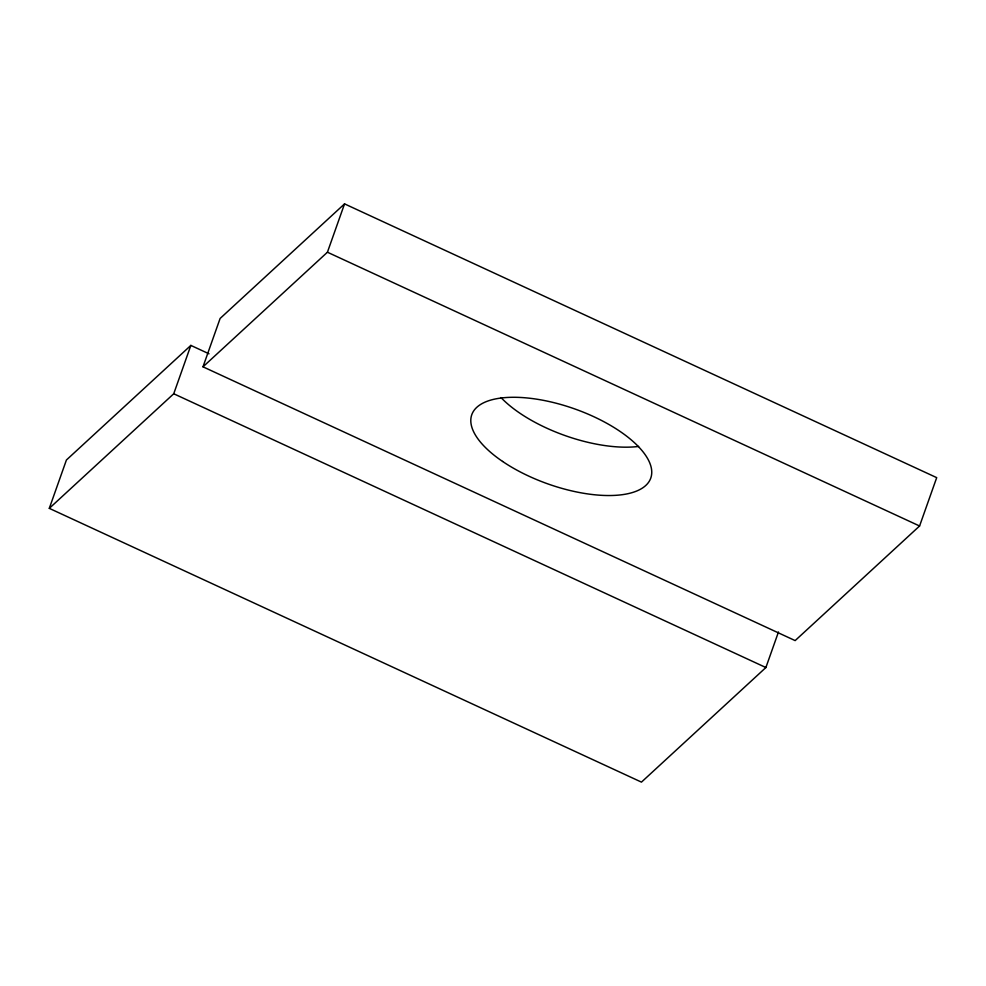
<?xml version="1.0" encoding="UTF-8"?>
<svg xmlns="http://www.w3.org/2000/svg" width="986" height="986" viewBox="0 0 986 986"><rect width="100%" height="100%" fill="white"/><g stroke="black" fill="none" stroke-linecap="round" stroke-linejoin="round"><path stroke-width="1.48" d="M778.472 631.977L765.888 667.534L641.455 782.12L49.3 508.357L66.419 460.006L190.853 345.408L209.007 353.801M49.3 508.357L173.733 393.759L190.853 345.408M202.993 366.817L220.112 318.466L344.545 203.88L936.7 477.643L919.581 525.994L795.147 640.592L202.993 366.817L327.426 252.219L344.545 203.88M327.426 252.219L919.581 525.994M173.733 393.759L765.888 667.534M638.595 446.436A94.915 39.81 19.5 0 1 500.999 397.568M502.577 461.436A94.915 39.81 19.5 0 0 650.242 479.393A94.915 39.81 19.5 0 0 531.035 398.393A94.915 39.81 19.5 0 0 502.577 461.436"/></g></svg>
